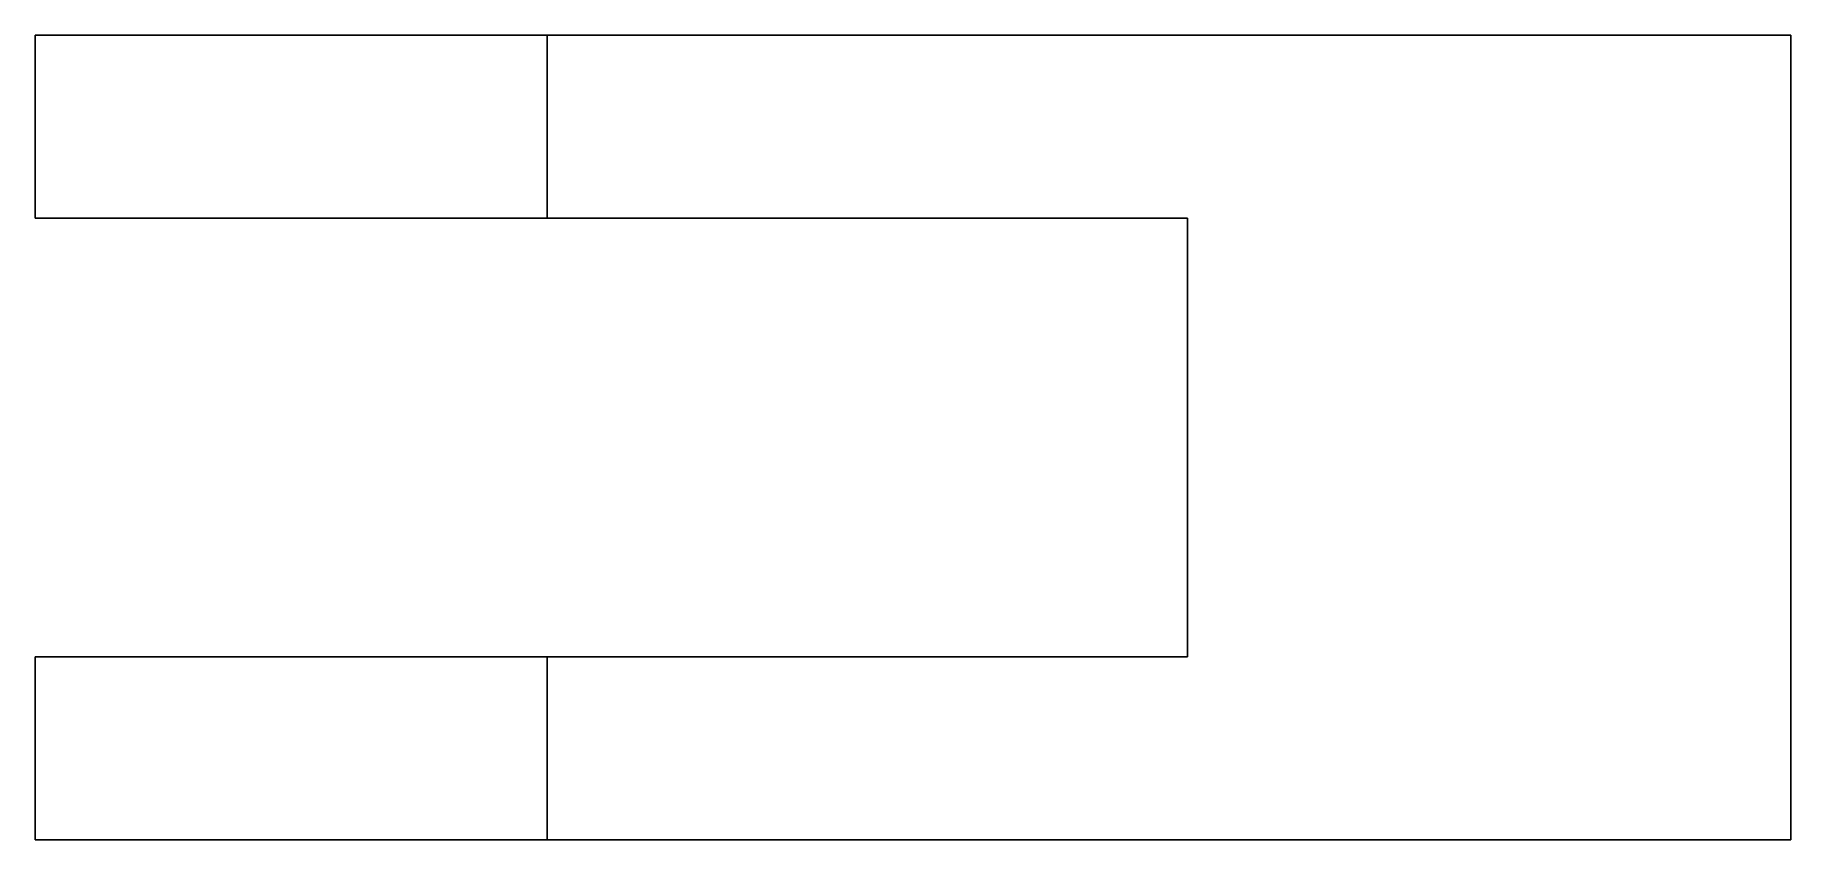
# Model space of a CAD drawing. Header units: metres. Extents: x -11.5 to 36.5, y -22 to 0.
import ezdxf

# ---------------------------------------------------------------- set-up
doc = ezdxf.new("R2010")
doc.units = ezdxf.units.M

msp = doc.modelspace()

# ---------------------------------------------------------------- linework, layer by layer
for points in [[(-11.5, -5), (-11.5, -4.9), (-11.5, -4.8), (-11.5, -4.7), (-11.5, -4.6), (-11.5, -4.5), (-11.5, -4.4), (-11.5, -4.3), (-11.5, -4.2), (-11.5, -4.1), (-11.5, -4), (-11.5, -3.9), (-11.5, -3.8), (-11.5, -3.7), (-11.5, -3.6), (-11.5, -3.5), (-11.5, -3.4), (-11.5, -3.3), (-11.5, -3.2), (-11.5, -3.1), (-11.5, -3), (-11.5, -2.9), (-11.5, -2.8), (-11.5, -2.7), (-11.5, -2.6), (-11.5, -2.5), (-11.5, -2.4), (-11.5, -2.3), (-11.5, -2.2), (-11.5, -2.1), (-11.5, -2), (-11.5, -1.9), (-11.5, -1.8), (-11.5, -1.7), (-11.5, -1.6), (-11.5, -1.5), (-11.5, -1.4), (-11.5, -1.3), (-11.5, -1.2), (-11.5, -1.1), (-11.5, -1), (-11.5, -0.9), (-11.5, -0.8), (-11.5, -0.7), (-11.5, -0.6), (-11.5, -0.5), (-11.5, -0.4), (-11.5, -0.3), (-11.5, -0.2), (-11.5, -0.1), (-11.5, 0)], [(2.5, 0), (2.451, 0), (2.402, 0), (2.353, 0), (2.262, 0), (2.117, 0), (1.972, 0), (1.827, 0), (1.607, 0), (1.373, 0), (1.14, 0), (0.884, 0), (0.574, 0), (0.263, 0), (-0.047, 0), (-0.401, 0), (-0.773, 0), (-1.144, 0), (-1.522, 0), (-1.936, 0), (-2.351, 0), (-2.765, 0), (-3.192, 0), (-3.628, 0), (-4.064, 0), (-4.5, 0), (-4.936, 0), (-5.372, 0), (-5.808, 0), (-6.235, 0), (-6.649, 0), (-7.064, 0), (-7.478, 0), (-7.856, 0), (-8.227, 0), (-8.599, 0), (-8.953, 0), (-9.263, 0), (-9.574, 0), (-9.884, 0), (-10.14, 0), (-10.373, 0), (-10.607, 0), (-10.827, 0), (-10.972, 0), (-11.117, 0), (-11.262, 0), (-11.353, 0), (-11.402, 0), (-11.451, 0), (-11.5, 0)], [(2.5, -5), (2.5, -4.9), (2.5, -4.8), (2.5, -4.7), (2.5, -4.6), (2.5, -4.5), (2.5, -4.4), (2.5, -4.3), (2.5, -4.2), (2.5, -4.1), (2.5, -4), (2.5, -3.9), (2.5, -3.8), (2.5, -3.7), (2.5, -3.6), (2.5, -3.5), (2.5, -3.4), (2.5, -3.3), (2.5, -3.2), (2.5, -3.1), (2.5, -3), (2.5, -2.9), (2.5, -2.8), (2.5, -2.7), (2.5, -2.6), (2.5, -2.5), (2.5, -2.4), (2.5, -2.3), (2.5, -2.2), (2.5, -2.1), (2.5, -2), (2.5, -1.9), (2.5, -1.8), (2.5, -1.7), (2.5, -1.6), (2.5, -1.5), (2.5, -1.4), (2.5, -1.3), (2.5, -1.2), (2.5, -1.1), (2.5, -1), (2.5, -0.9), (2.5, -0.8), (2.5, -0.7), (2.5, -0.6), (2.5, -0.5), (2.5, -0.4), (2.5, -0.3), (2.5, -0.2), (2.5, -0.1), (2.5, 0)], [(36.5, 0), (35.82, 0), (35.14, 0), (34.46, 0), (33.78, 0), (33.1, 0), (32.42, 0), (31.74, 0), (31.06, 0), (30.38, 0), (29.7, 0), (29.02, 0), (28.34, 0), (27.66, 0), (26.98, 0), (26.3, 0), (25.62, 0), (24.94, 0), (24.26, 0), (23.58, 0), (22.9, 0), (22.22, 0), (21.54, 0), (20.86, 0), (20.18, 0), (19.5, 0), (18.82, 0), (18.14, 0), (17.46, 0), (16.78, 0), (16.1, 0), (15.42, 0), (14.74, 0), (14.06, 0), (13.38, 0), (12.7, 0), (12.02, 0), (11.34, 0), (10.66, 0), (9.98, 0), (9.3, 0), (8.62, 0), (7.94, 0), (7.26, 0), (6.58, 0), (5.9, 0), (5.22, 0), (4.54, 0), (3.86, 0), (3.18, 0), (2.5, 0)], [(36.5, -22), (36.5, -21.56), (36.5, -21.12), (36.5, -20.68), (36.5, -20.24), (36.5, -19.8), (36.5, -19.36), (36.5, -18.92), (36.5, -18.48), (36.5, -18.04), (36.5, -17.6), (36.5, -17.16), (36.5, -16.72), (36.5, -16.28), (36.5, -15.84), (36.5, -15.4), (36.5, -14.96), (36.5, -14.52), (36.5, -14.08), (36.5, -13.64), (36.5, -13.2), (36.5, -12.76), (36.5, -12.32), (36.5, -11.88), (36.5, -11.44), (36.5, -11), (36.5, -10.56), (36.5, -10.12), (36.5, -9.68), (36.5, -9.24), (36.5, -8.8), (36.5, -8.36), (36.5, -7.92), (36.5, -7.48), (36.5, -7.04), (36.5, -6.6), (36.5, -6.16), (36.5, -5.72), (36.5, -5.28), (36.5, -4.84), (36.5, -4.4), (36.5, -3.96), (36.5, -3.52), (36.5, -3.08), (36.5, -2.64), (36.5, -2.2), (36.5, -1.76), (36.5, -1.32), (36.5, -0.88), (36.5, -0.44), (36.5, 0)], [(-11.5, -5), (-11.451, -5), (-11.402, -5), (-11.353, -5), (-11.262, -5), (-11.117, -5), (-10.972, -5), (-10.827, -5), (-10.607, -5), (-10.373, -5), (-10.14, -5), (-9.884, -5), (-9.574, -5), (-9.263, -5), (-8.953, -5), (-8.599, -5), (-8.227, -5), (-7.856, -5), (-7.478, -5), (-7.064, -5), (-6.649, -5), (-6.235, -5), (-5.808, -5), (-5.372, -5), (-4.936, -5), (-4.5, -5), (-4.064, -5), (-3.628, -5), (-3.192, -5), (-2.765, -5), (-2.351, -5), (-1.936, -5), (-1.522, -5), (-1.144, -5), (-0.773, -5), (-0.401, -5), (-0.047, -5), (0.263, -5), (0.574, -5), (0.884, -5), (1.14, -5), (1.373, -5), (1.607, -5), (1.827, -5), (1.972, -5), (2.117, -5), (2.262, -5), (2.353, -5), (2.402, -5), (2.451, -5), (2.5, -5)], [(2.5, -5), (2.85, -5), (3.2, -5), (3.55, -5), (3.9, -5), (4.25, -5), (4.6, -5), (4.95, -5), (5.3, -5), (5.65, -5), (6, -5), (6.35, -5), (6.7, -5), (7.05, -5), (7.4, -5), (7.75, -5), (8.1, -5), (8.45, -5), (8.8, -5), (9.15, -5), (9.5, -5), (9.85, -5), (10.2, -5), (10.55, -5), (10.9, -5), (11.25, -5), (11.6, -5), (11.95, -5), (12.3, -5), (12.65, -5), (13, -5), (13.35, -5), (13.7, -5), (14.05, -5), (14.4, -5), (14.75, -5), (15.1, -5), (15.45, -5), (15.8, -5), (16.15, -5), (16.5, -5), (16.85, -5), (17.2, -5), (17.55, -5), (17.9, -5), (18.25, -5), (18.6, -5), (18.95, -5), (19.3, -5), (19.65, -5), (20, -5)], [(20, -5), (20, -5.24), (20, -5.48), (20, -5.72), (20, -5.96), (20, -6.2), (20, -6.44), (20, -6.68), (20, -6.92), (20, -7.16), (20, -7.4), (20, -7.64), (20, -7.88), (20, -8.12), (20, -8.36), (20, -8.6), (20, -8.84), (20, -9.08), (20, -9.32), (20, -9.56), (20, -9.8), (20, -10.04), (20, -10.28), (20, -10.52), (20, -10.76), (20, -11), (20, -11.24), (20, -11.48), (20, -11.72), (20, -11.96), (20, -12.2), (20, -12.44), (20, -12.68), (20, -12.92), (20, -13.16), (20, -13.4), (20, -13.64), (20, -13.88), (20, -14.12), (20, -14.36), (20, -14.6), (20, -14.84), (20, -15.08), (20, -15.32), (20, -15.56), (20, -15.8), (20, -16.04), (20, -16.28), (20, -16.52), (20, -16.76), (20, -17)], [(2.5, -17), (2.451, -17), (2.402, -17), (2.353, -17), (2.262, -17), (2.117, -17), (1.972, -17), (1.827, -17), (1.607, -17), (1.373, -17), (1.14, -17), (0.884, -17), (0.574, -17), (0.263, -17), (-0.047, -17), (-0.401, -17), (-0.773, -17), (-1.144, -17), (-1.522, -17), (-1.936, -17), (-2.351, -17), (-2.765, -17), (-3.192, -17), (-3.628, -17), (-4.064, -17), (-4.5, -17), (-4.936, -17), (-5.372, -17), (-5.808, -17), (-6.235, -17), (-6.649, -17), (-7.064, -17), (-7.478, -17), (-7.856, -17), (-8.227, -17), (-8.599, -17), (-8.953, -17), (-9.263, -17), (-9.574, -17), (-9.884, -17), (-10.14, -17), (-10.373, -17), (-10.607, -17), (-10.827, -17), (-10.972, -17), (-11.117, -17), (-11.262, -17), (-11.353, -17), (-11.402, -17), (-11.451, -17), (-11.5, -17)], [(-11.5, -22), (-11.5, -21.9), (-11.5, -21.8), (-11.5, -21.7), (-11.5, -21.6), (-11.5, -21.5), (-11.5, -21.4), (-11.5, -21.3), (-11.5, -21.2), (-11.5, -21.1), (-11.5, -21), (-11.5, -20.9), (-11.5, -20.8), (-11.5, -20.7), (-11.5, -20.6), (-11.5, -20.5), (-11.5, -20.4), (-11.5, -20.3), (-11.5, -20.2), (-11.5, -20.1), (-11.5, -20), (-11.5, -19.9), (-11.5, -19.8), (-11.5, -19.7), (-11.5, -19.6), (-11.5, -19.5), (-11.5, -19.4), (-11.5, -19.3), (-11.5, -19.2), (-11.5, -19.1), (-11.5, -19), (-11.5, -18.9), (-11.5, -18.8), (-11.5, -18.7), (-11.5, -18.6), (-11.5, -18.5), (-11.5, -18.4), (-11.5, -18.3), (-11.5, -18.2), (-11.5, -18.1), (-11.5, -18), (-11.5, -17.9), (-11.5, -17.8), (-11.5, -17.7), (-11.5, -17.6), (-11.5, -17.5), (-11.5, -17.4), (-11.5, -17.3), (-11.5, -17.2), (-11.5, -17.1), (-11.5, -17)], [(20, -17), (19.65, -17), (19.3, -17), (18.95, -17), (18.6, -17), (18.25, -17), (17.9, -17), (17.55, -17), (17.2, -17), (16.85, -17), (16.5, -17), (16.15, -17), (15.8, -17), (15.45, -17), (15.1, -17), (14.75, -17), (14.4, -17), (14.05, -17), (13.7, -17), (13.35, -17), (13, -17), (12.65, -17), (12.3, -17), (11.95, -17), (11.6, -17), (11.25, -17), (10.9, -17), (10.55, -17), (10.2, -17), (9.85, -17), (9.5, -17), (9.15, -17), (8.8, -17), (8.45, -17), (8.1, -17), (7.75, -17), (7.4, -17), (7.05, -17), (6.7, -17), (6.35, -17), (6, -17), (5.65, -17), (5.3, -17), (4.95, -17), (4.6, -17), (4.25, -17), (3.9, -17), (3.55, -17), (3.2, -17), (2.85, -17), (2.5, -17)], [(2.5, -22), (2.5, -21.9), (2.5, -21.8), (2.5, -21.7), (2.5, -21.6), (2.5, -21.5), (2.5, -21.4), (2.5, -21.3), (2.5, -21.2), (2.5, -21.1), (2.5, -21), (2.5, -20.9), (2.5, -20.8), (2.5, -20.7), (2.5, -20.6), (2.5, -20.5), (2.5, -20.4), (2.5, -20.3), (2.5, -20.2), (2.5, -20.1), (2.5, -20), (2.5, -19.9), (2.5, -19.8), (2.5, -19.7), (2.5, -19.6), (2.5, -19.5), (2.5, -19.4), (2.5, -19.3), (2.5, -19.2), (2.5, -19.1), (2.5, -19), (2.5, -18.9), (2.5, -18.8), (2.5, -18.7), (2.5, -18.6), (2.5, -18.5), (2.5, -18.4), (2.5, -18.3), (2.5, -18.2), (2.5, -18.1), (2.5, -18), (2.5, -17.9), (2.5, -17.8), (2.5, -17.7), (2.5, -17.6), (2.5, -17.5), (2.5, -17.4), (2.5, -17.3), (2.5, -17.2), (2.5, -17.1), (2.5, -17)], [(2.5, -22), (2.451, -22), (2.402, -22), (2.353, -22), (2.262, -22), (2.117, -22), (1.972, -22), (1.827, -22), (1.607, -22), (1.373, -22), (1.14, -22), (0.884, -22), (0.574, -22), (0.263, -22), (-0.047, -22), (-0.401, -22), (-0.773, -22), (-1.144, -22), (-1.522, -22), (-1.936, -22), (-2.351, -22), (-2.765, -22), (-3.192, -22), (-3.628, -22), (-4.064, -22), (-4.5, -22), (-4.936, -22), (-5.372, -22), (-5.808, -22), (-6.235, -22), (-6.649, -22), (-7.064, -22), (-7.478, -22), (-7.856, -22), (-8.227, -22), (-8.599, -22), (-8.953, -22), (-9.263, -22), (-9.574, -22), (-9.884, -22), (-10.14, -22), (-10.373, -22), (-10.607, -22), (-10.827, -22), (-10.972, -22), (-11.117, -22), (-11.262, -22), (-11.353, -22), (-11.402, -22), (-11.451, -22), (-11.5, -22)], [(36.5, -22), (35.82, -22), (35.14, -22), (34.46, -22), (33.78, -22), (33.1, -22), (32.42, -22), (31.74, -22), (31.06, -22), (30.38, -22), (29.7, -22), (29.02, -22), (28.34, -22), (27.66, -22), (26.98, -22), (26.3, -22), (25.62, -22), (24.94, -22), (24.26, -22), (23.58, -22), (22.9, -22), (22.22, -22), (21.54, -22), (20.86, -22), (20.18, -22), (19.5, -22), (18.82, -22), (18.14, -22), (17.46, -22), (16.78, -22), (16.1, -22), (15.42, -22), (14.74, -22), (14.06, -22), (13.38, -22), (12.7, -22), (12.02, -22), (11.34, -22), (10.66, -22), (9.98, -22), (9.3, -22), (8.62, -22), (7.94, -22), (7.26, -22), (6.58, -22), (5.9, -22), (5.22, -22), (4.54, -22), (3.86, -22), (3.18, -22), (2.5, -22)]]:
    msp.add_lwpolyline(points)

doc.saveas('drawing.dxf')
